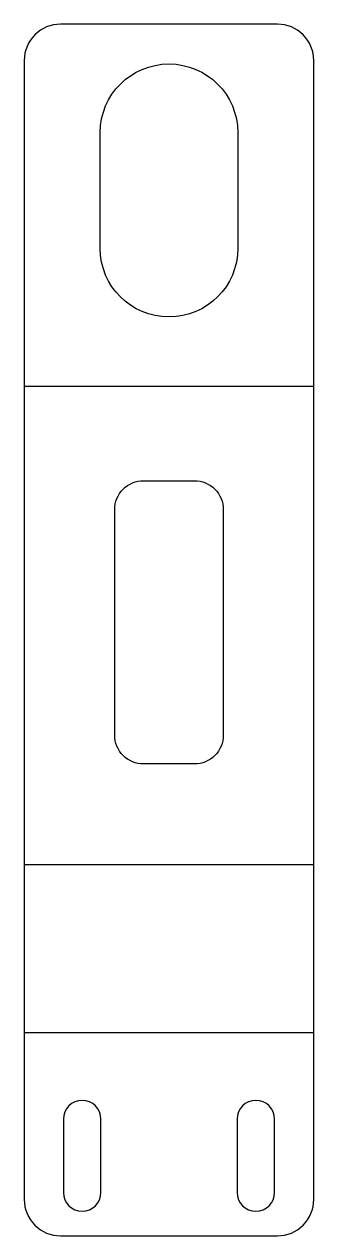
# Model space of a CAD drawing. Extents: x -20 to 20, y -41 to 126.
import ezdxf

# ---------------------------------------------------------------- set-up
doc = ezdxf.new("R2010")
doc.units = 0

msp = doc.modelspace()

# ---------------------------------------------------------------- linework, layer by layer
at = {"layer": '1'}
for points in [[(20, 121.3, 0.414214), (15, 126.3), (-15, 126.3, 0.414214), (-20, 121.3), (-20, -36.3, 0.414214), (-15, -41.3), (15, -41.3, 0.414214), (20, -36.3)], [(9.5, 111.3), (9.5, 95.3, -1), (-9.5, 95.3), (-9.5, 111.3, -1)], [(7.5, 59.15), (7.5, 27.97, -0.414214), (3.5, 23.97), (-3.5, 23.97, -0.414214), (-7.5, 27.97), (-7.5, 59.15, -0.414214), (-3.5, 63.15), (3.5, 63.15, -0.414214)], [(-9.4, -25.17, 1), (-14.6, -25.17), (-14.6, -35.3, 1), (-9.4, -35.3)], [(14.6, -25.17, 1), (9.4, -25.17), (9.4, -35.3, 1), (14.6, -35.3)]]:
    msp.add_lwpolyline(points, format="xyb", close=True, dxfattribs=at)
at = {"layer": '2'}
for p, q in [((20, 76.18), (-20, 76.18)), ((-20, 10.05), (20, 10.05)), ((20, -13.23), (-20, -13.23))]:
    msp.add_line(p, q, dxfattribs=at)

doc.saveas('drawing.dxf')
